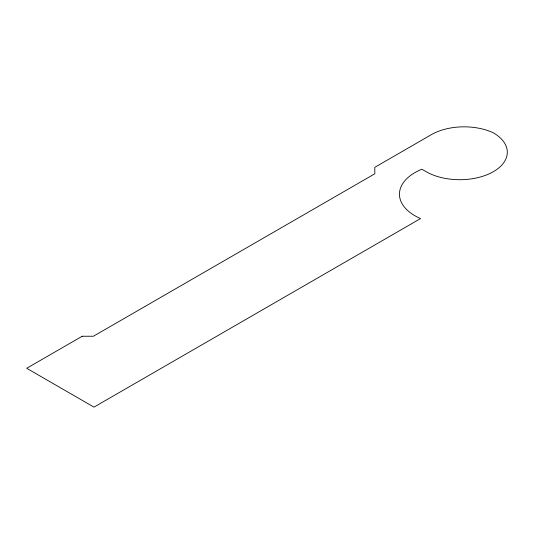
<?xml version="1.0" encoding="UTF-8"?>
<svg xmlns="http://www.w3.org/2000/svg" width="534" height="534" viewBox="0 0 534 534"><rect width="100%" height="100%" fill="white"/><g stroke="black" fill="none" stroke-linecap="round" stroke-linejoin="round"><path stroke-width="0.8" d="M82.209 336.24L26.7 368.286L93.971 407.128L420.538 218.58A52.879 30.525 0 0 1 421.887 169.231L426.099 171.668A47.566 27.461 0 0 0 493.369 171.668A47.566 27.461 0 0 0 493.369 132.833A46.385 26.78 0 0 0 430.317 135.262L374.808 167.309L374.808 173.784L93.417 336.24L82.209 336.24"/></g></svg>
